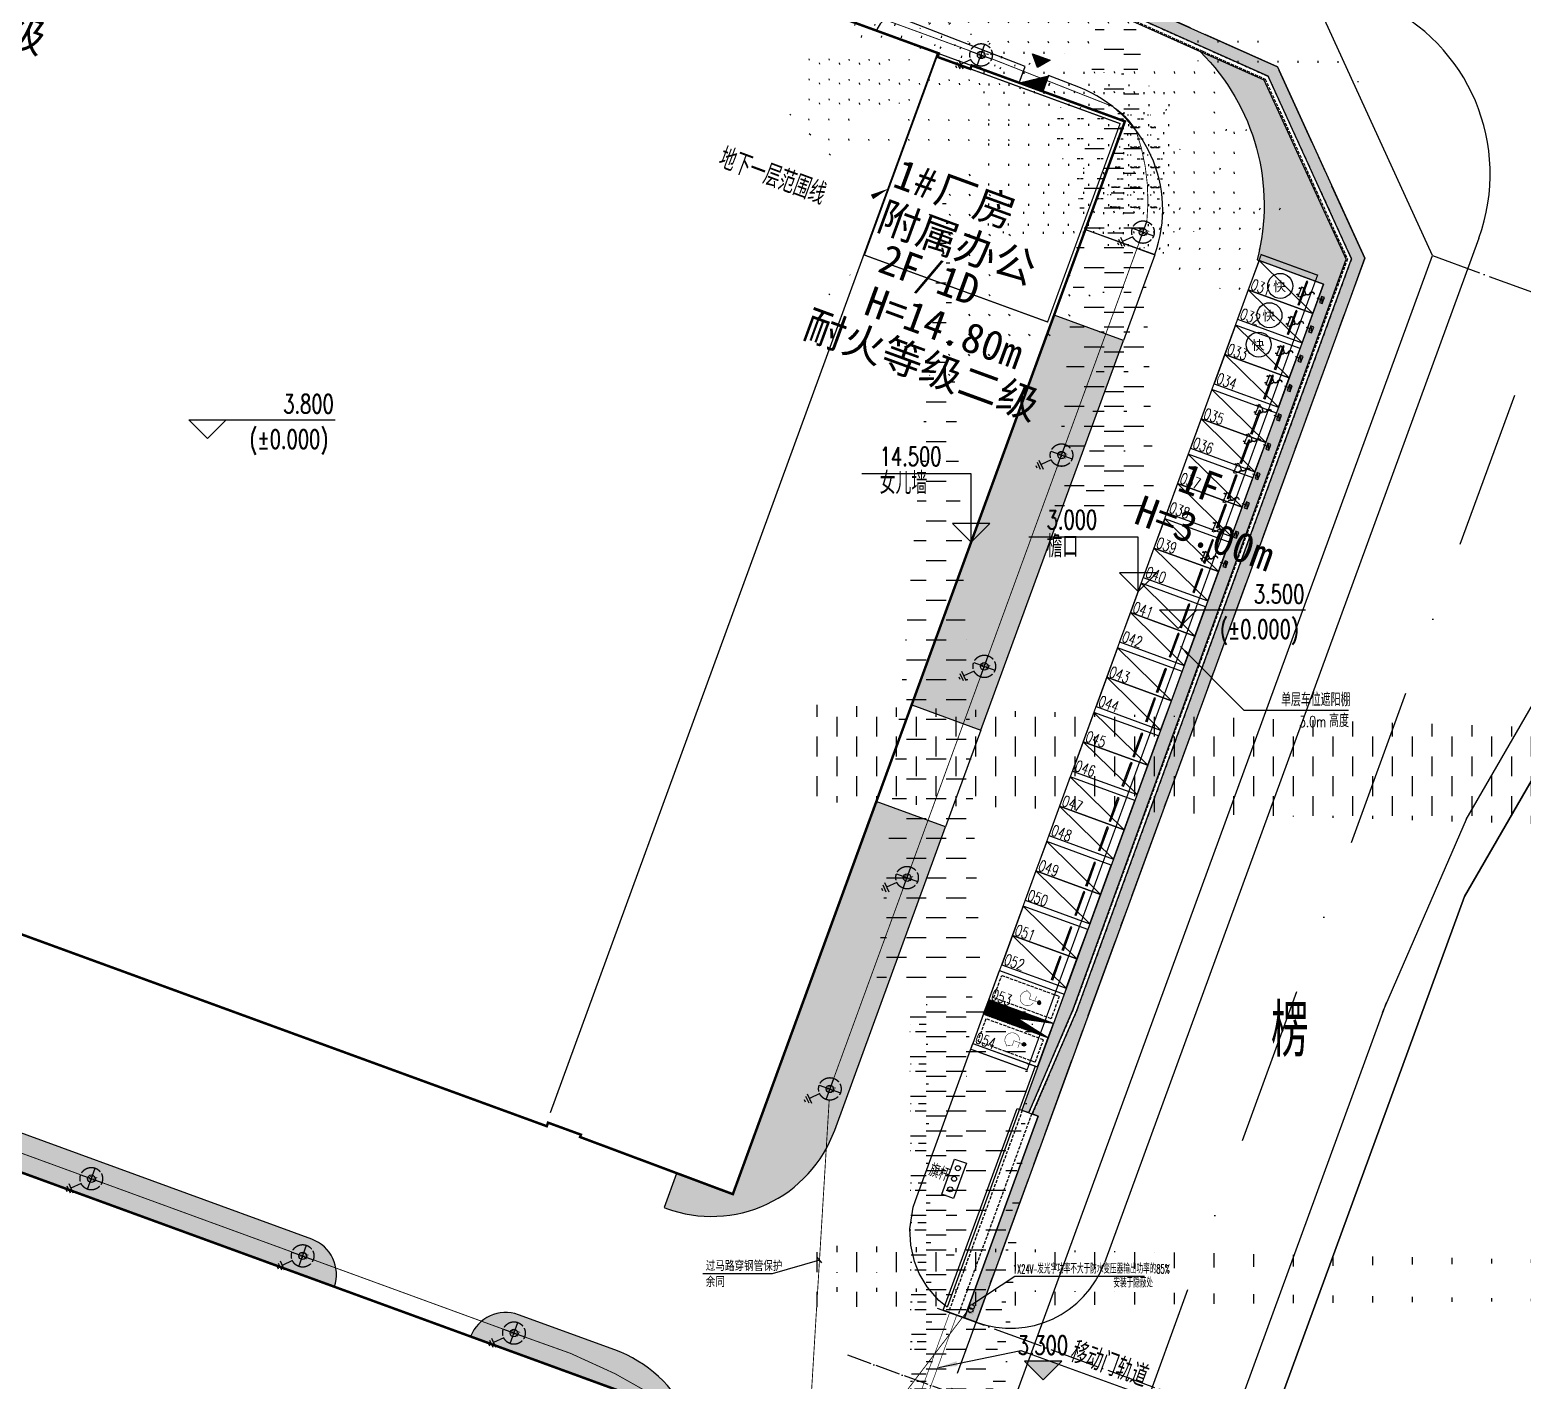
# Model space of a CAD drawing. Extents: x 40587477144 to 40590102100, y 3379967887 to 3381819730.
# Drawn here: x 40588996090 to 40589115558, y 3380304124 to 3380412261 of the extents above; entities that cross this region are included whole.
import ezdxf
from ezdxf.enums import TextEntityAlignment as Align

# ---------------------------------------------------------------- set-up
doc = ezdxf.new("R2010")
doc.units = 0
doc.header["$LTSCALE"] = 1000
doc.header["$MEASUREMENT"] = 0
for name, pattern in [('10平面$0$DOTE', [2.42, 2, -0.2, 0.02, -0.2]), ('CENTER', [50.8, 31.75, -6.35, 6.35, -6.35]), ('DASH', [0.35, 0.25, -0.1]), ('DASHDOT', [25.4, 12.7, -6.35, 0, -6.35]), ('DOTE', [2.42, 2, -0.2, 0.02, -0.2])]:
    doc.linetypes.add(name, pattern=pattern)
doc.layers.get('Defpoints').update_dxf_attribs({"color": 210})
for name, color, linetype in [('0-HX', 1, 'Continuous'), ('10平面$0$A-AXIS-DOTE', 14, '10平面$0$DOTE'), ('A-AXIS-D', 1, 'Continuous'), ('A-AXIS-DOTE', 14, 'DOTE'), ('A-AXIS-DP', 126, 'Continuous'), ('A-Car', 155, 'Continuous'), ('A-CURTAIN', 84, 'Continuous'), ('A-FIRE-TEXT', 61, 'Continuous'), ('A-HATCH-1', 252, 'Continuous'), ('A-LIN-Dot', 163, 'DASH'), ('A-LIN-V', 9, 'Continuous'), ('A-SFCE', 30, 'Continuous'), ('AD-P-慢充', 1, 'Continuous'), ('AS-WALL', 40, 'Continuous'), ('AXIS_TEXT', 7, 'Continuous'), ('Car 无障碍', 1, 'Continuous'), ('DIM-照明', 3, 'Continuous'), ('DIM_LEAD', 3, 'Continuous'), ('EQUIP-动力', 3, 'Continuous'), ('JT-路缘石线', 5, 'Continuous'), ('JT-道路中心线', 1, 'DASHDOT'), ('JT-道路名称', 7, 'Continuous'), ('JT-道路红线', 7, 'Continuous'), ('PUB_TEXT', 7, 'Continuous'), ('TEL_LEAD', 3, 'Continuous'), ('WIRE-照明', 1, 'Continuous'), ('建-引出', 3, 'Continuous'), ('建-文字', 7, 'Continuous'), ('建-标高', 3, 'Continuous'), ('建-箭头', 3, 'Continuous'), ('总-标高', 3, 'Continuous'), ('电气', 7, 'Continuous')]:
    doc.layers.add(name, color=color, linetype=linetype)
doc.styles.add('_TCH_AXIS', font='COMPLEX', dxfattribs={"bigfont": 'GBCBIG'})
doc.styles.add('_TCH_DIM', font='SIMPLEX', dxfattribs={"bigfont": 'GBCBIG'})
doc.styles.add('_TEL_DIM', font='SIMPLEX', dxfattribs={"width": 0.8, "height": 3.5, "bigfont": 'HZTXT'})
doc.styles.add('_TEL_DIM_T3', font='SIMPLEX.shx', dxfattribs={"width": 0.56, "bigfont": 'HZTXT.shx'})
doc.styles.add('A-DIM_T3', font='SIMPLEX', dxfattribs={"width": 0.6, "bigfont": 'GBCBIG'})
doc.styles.add('A-STANDARD', font='SIMPLEX', dxfattribs={"bigfont": 'GBCBIG'})
doc.styles.add('note_txt', font='arial.ttf', dxfattribs={"width": 0.75})
doc.styles.get("Standard").update_dxf_attribs({"font": 'GBENOR', "width": 0.7, "bigfont": 'GBCBIG'})
doc.styles.add('黑体', font='simhei.ttf', dxfattribs={"height": 12})
pattern_1 = [(20, (440.1, 194.2), (956.276, 2050.7404), [240, -48, 64, -48, 240, -960]), (20, (348.5, 212), (956.276, 2050.7404), [160, -120, 240, -120, 160, -800]), (20, (655.9, 1004.9), (956.276, 2050.7404), [200, -80, 200, -1120]), (20, (-205.4, 1032), (956.276, 2050.7404), [80, -160, 80, -1280]), (110, (-55, 1086.7), (-2050.7404, 956.276), [144, -1456]), (110, (724.4, 348.8), (-2050.7404, 956.276), [160, -1440]), (110, (881.4, 1087), (-2050.7404, 956.276), [160, -1440]), (65, (925.3, 404.9), (-547.2322, 1503.5082), [160, -2102.7417]), (155, (534.4, 262.6), (-1503.5082, -547.2322), [160, -2102.7417]), (83.43495, (877.5, 396), (-547.23223, 1503.5082), [160, -3417.7088]), (95.963757, (799.57, 376.15), (-547.23223, 1503.50819), [160, -6436.969]), (95.963757, (956.55, 1114.36), (-547.23223, 1503.50819), [128, -6468.969]), (95.963757, (-24.93, 1097.67), (-547.23223, 1503.50819), [112, -6484.969]), (124.036243, (649.2, 321.43), (-547.23223, 1503.50819), [160, -6436.969]), (124.036243, (806.2, 1059.64), (-547.23223, 1503.50819), [128, -6468.969]), (124.036243, (-85.07, 1075.8), (-547.23223, 1503.50819), [112, -6484.969]), (136.56505, (576.8, 286.55), (-547.23223, 1503.5082), [160, -3417.7069])]

# ---------------------------------------------------------------- blocks, each defined once
blk = doc.blocks.new('GGRrrrr')
at = {"layer": 'A-CURTAIN'}
h = blk.add_hatch(dxfattribs=at)
h.set_pattern_fill('草坪或沼泽', color=0, scale=400, angle=20)
h.set_pattern_definition(pattern_1)
h.paths.add_polyline_path([(1393117, 618301), (1393293, 540880), (1330517, 532867), (1241738, 527103), (1161599, 521246), (1240383, 783372), (1244595, 797110), (1261186, 852563), (1335771, 847453), (1355485, 842595), (1380777, 840862), (1392640, 828900), (1392845, 738250), (1391845, 738248), (1391806, 755448), (1391306, 755447), (1391786, 764448), (1391641, 828487), (1380333, 839890), (1355330, 841603), (1335616, 846462), (1261915, 851511), (1245552, 796820), (1241340, 783081), (1162975, 522349), (1241669, 528100), (1330421, 533862), (1392291, 541761), (1392117, 618299)])
h.paths.add_polyline_path([(1393076, 636451), (1392076, 636448), (1392063, 641998), (1391564, 641997), (1392042, 650998), (1391887, 720048), (1392887, 720051)])
h = blk.add_hatch(dxfattribs=at)
h.set_pattern_fill('草坪或沼泽', color=0, scale=400, angle=20)
h.set_pattern_definition([(20, (440.1, 194.2), (956.276, 2050.7404), [240, -48, 64, -48, 240, -960]), (20, (348.5, 212), (956.276, 2050.7404), [160, -120, 240, -120, 160, -800]), (20, (655.9, 1004.9), (956.276, 2050.7404), [200, -80, 200, -1120]), (20, (-205.4, 1032), (956.276, 2050.7404), [80, -160, 80, -1280]), (110, (-55, 1086.7), (-2050.7404, 956.276), [144, -1456]), (110, (724.4, 348.8), (-2050.7404, 956.276), [160, -1440]), (110, (881.4, 1087), (-2050.7404, 956.276), [160, -1440]), (65, (925.3, 404.9), (-547.2322, 1503.5082), [160, -2102.7417]), (155, (534.4, 262.6), (-1503.5082, -547.2322), [160, -2102.7417]), (83.43495, (877.5, 396), (-547.23223, 1503.5082), [160, -3417.7088]), (95.963757, (799.57, 376.15), (-547.23223, 1503.50819), [160, -6436.969]), (95.963757, (956.55, 1114.36), (-547.23223, 1503.50819), [128, -6468.969]), (95.963757, (-24.93, 1097.67), (-547.23223, 1503.50819), [112, -6484.969]), (124.036243, (649.2, 321.43), (-547.23223, 1503.50819), [160, -6436.969]), (124.036243, (806.2, 1059.64), (-547.23223, 1503.50819), [128, -6468.969]), (124.036243, (-85.07, 1075.8), (-547.23223, 1503.50819), [112, -6484.969]), (136.56505, (576.8, 286.55), (-547.23223, 1503.5082), [160, -3417.7069])])
edge = h.paths.add_edge_path()
edge.add_line((1391003, 755446), (1391034, 755969))
edge.add_line((1391034, 755969), (1391485, 764440))
edge.add_line((1391485, 764440), (1391241, 828322))
edge.add_line((1391241, 828322), (1380155, 839501))
edge.add_line((1380155, 839501), (1355268, 841206))
edge.add_line((1355268, 841206), (1335554, 846065))
edge.add_line((1335554, 846065), (1262206, 851090))
edge.add_line((1262206, 851090), (1173161, 554852))
edge.add_line((1173161, 554852), (1173522, 554880))
edge.add_line((1173522, 554880), (1259299, 840247))
edge.add_line((1259299, 840247), (1260664, 840250))
edge.add_line((1260664, 840250), (1260651, 845748))
edge.add_line((1260651, 845748), (1335651, 845918))
edge.add_line((1335651, 845918), (1335664, 840421))
edge.add_line((1335664, 840421), (1342663, 840437))
edge.add_line((1342663, 840437), (1342657, 843434))
edge.add_line((1342657, 843434), (1345657, 843441))
edge.add_line((1345657, 843441), (1345664, 840444))
edge.add_line((1345664, 840444), (1365660, 840489))
edge.add_line((1365660, 840489), (1374552, 839873))
edge.add_arc((1367358, 824128), 17311, 5.58026, 65.44235, ccw=False)
edge.add_line((1384586, 825812), (1385553, 825812))
edge.add_line((1385553, 825812), (1390247, 825823))
edge.add_line((1390247, 825823), (1390405, 755445))
edge.add_line((1390405, 755445), (1391003, 755446))
h = blk.add_hatch(dxfattribs=at)
h.set_pattern_fill('草坪或沼泽', color=0, scale=400, angle=20)
h.set_pattern_definition(pattern_1)
edge = h.paths.add_edge_path()
edge.add_line((1361832, 832530), (1361829, 833919))
edge.add_line((1361829, 833919), (1351208, 834106))
edge.add_arc((1351182, 832607), 1500, 88.99068, 183.97166)
edge.add_line((1349685, 832503), (1361832, 832530))
h = blk.add_hatch(dxfattribs=at)
h.set_pattern_fill('草坪或沼泽', color=0, scale=400, angle=20)
h.set_pattern_definition(pattern_1)
edge = h.paths.add_edge_path()
edge.add_line((1370853, 823351), (1376752, 823364))
edge.add_arc((1366252, 823340), 10500, 0.13307, 88.99068)
edge.add_line((1366437, 833838), (1363829, 833884))
edge.add_line((1363829, 833884), (1363832, 832535))
edge.add_line((1363832, 832535), (1370832, 832551))
edge.add_line((1370832, 832551), (1370853, 823351))
h = blk.add_hatch(dxfattribs=at)
h.set_pattern_fill('草坪或沼泽', color=0, scale=400, angle=20)
h.set_pattern_definition(pattern_1)
h.paths.add_polyline_path([(1370944, 782851), (1376844, 782864), (1376769, 816064), (1370869, 816051)])
h = blk.add_hatch(dxfattribs=at)
h.set_pattern_fill('草坪或沼泽', color=0, scale=400, angle=20)
h.set_pattern_definition(pattern_1)
edge = h.paths.add_edge_path()
edge.add_line((1376863, 774614), (1370963, 774601))
edge.add_line((1370963, 774601), (1371039, 741151))
edge.add_line((1371039, 741151), (1366239, 741140))
edge.add_line((1366239, 741140), (1366246, 738240))
edge.add_line((1366246, 738240), (1366445, 738240))
edge.add_arc((1366421, 748740), 10500, 270.12997, 360.12997)
edge.add_line((1376921, 748764), (1376863, 774614))
h = blk.add_hatch(dxfattribs=at)
h.set_pattern_fill('草坪或沼泽', color=0, scale=400, angle=20)
h.set_pattern_definition(pattern_1)
edge = h.paths.add_edge_path()
edge.add_line((1340673, 726132), (1304273, 726049))
edge.add_arc((1304280, 723049), 3001, 90.13576, 179.16084)
edge.add_line((1301280, 723093), (1343680, 723189))
edge.add_arc((1340680, 723131), 3001, 1.09909, 90.12417)
h = blk.add_hatch(dxfattribs=at)
h.set_pattern_fill('草坪或沼泽', color=0, scale=400, angle=20)
h.set_pattern_definition(pattern_1)
edge = h.paths.add_edge_path()
edge.add_arc((1358470, 639473), 3001, 181.0991, 270.12457)
edge.add_line((1358477, 636472), (1366676, 636491))
edge.add_arc((1366652, 646991), 10500, 270.12997, 360.12997)
edge.add_line((1377152, 647014), (1376996, 715714))
edge.add_arc((1366496, 715690), 10500, 0.12997, 90.12997)
edge.add_line((1366473, 726190), (1358273, 726172))
edge.add_arc((1358280, 723171), 3001, 90.13576, 179.16125)
edge.add_line((1355280, 723215), (1371080, 723251))
edge.add_line((1371080, 723251), (1371270, 639451))
edge.add_line((1371270, 639451), (1355470, 639415))
at = {"layer": 'A-HATCH-1'}
h = blk.add_hatch(dxfattribs=at)
h.set_pattern_fill('EARTH', color=0, scale=500, angle=20.20026)
h.set_pattern_definition([(20.200256636, (-36923192569.8, -17186863777.3), (941.687654134, 2038.022782515), [1587.5, -1587.5]), (20.200256636, (-36923192775.4, -17186863218.6), (941.687654134, 2038.022782515), [1587.5, -1587.5]), (20.200256636, (-36923192981, -17186862659.9), (941.687654134, 2038.022782515), [1587.5, -1587.5]), (110.200256636, (-36923192863.2, -17186862405.1), (-2038.022782515, 941.687654134), [1587.5, -1587.5]), (110.200256636, (-36923192304.5, -17186862199.6), (-2038.022782515, 941.687654134), [1587.5, -1587.5]), (110.200256636, (-36923191745.8, -17186861994), (-2038.022782515, 941.687654134), [1587.5, -1587.5])])
h.paths.add_polyline_path([(1370869, 816051), (1370853, 823351), (1376752, 823363), (1376769, 816064)])
h = blk.add_hatch(dxfattribs=at)
h.set_pattern_fill('EARTH', color=0, scale=500, angle=20.20026)
h.set_pattern_definition([(20.200256636, (-36923192475.8, -17186905227.2), (941.687654134, 2038.022782515), [1587.5, -1587.5]), (20.200256636, (-36923192681.4, -17186904668.5), (941.687654134, 2038.022782515), [1587.5, -1587.5]), (20.200256636, (-36923192887, -17186904109.8), (941.687654134, 2038.022782515), [1587.5, -1587.5]), (110.200256636, (-36923192769.2, -17186903855), (-2038.022782515, 941.687654134), [1587.5, -1587.5]), (110.200256636, (-36923192210.5, -17186903649.5), (-2038.022782515, 941.687654134), [1587.5, -1587.5]), (110.200256636, (-36923191651.8, -17186903443.9), (-2038.022782515, 941.687654134), [1587.5, -1587.5])])
h.paths.add_polyline_path([(1370963, 774601), (1370944, 782851), (1376844, 782864), (1376863, 774614)])
h = blk.add_hatch(dxfattribs=at)
h.set_pattern_fill('EARTH', color=0, scale=500, angle=20.20026)
h.set_pattern_definition([(20.200256636, (-36923192475.8, -17186905227.2), (941.687654134, 2038.022782515), [1587.5, -1587.5]), (20.200256636, (-36923192681.4, -17186904668.5), (941.687654134, 2038.022782515), [1587.5, -1587.5]), (20.200256636, (-36923192887, -17186904109.8), (941.687654134, 2038.022782515), [1587.5, -1587.5]), (110.200256636, (-36923192769.2, -17186903855), (-2038.022782515, 941.687654134), [1587.5, -1587.5]), (110.200256636, (-36923192210.5, -17186903649.5), (-2038.022782515, 941.687654134), [1587.5, -1587.5]), (110.200256636, (-36923191651.8, -17186903443.9), (-2038.022782515, 941.687654134), [1587.5, -1587.5])])
h.paths.add_polyline_path([(1384898, 759111), (1390198, 759124), (1390244, 738574), (1390244, 738574), (1389445, 738868), (1388182, 739567), (1387224, 740349), (1386536, 741110), (1385802, 742236), (1385291, 743444), (1384952, 745151), (1384928, 745732)])
at = {"layer": 'A-CURTAIN', "color": 0}
blk.add_lwpolyline([(1355485, 842595), (1380777, 840862), (1392640, 828900), (1392845, 738250), (1391845, 738248), (1391806, 755448), (1391306, 755447), (1391786, 764448), (1391641, 828487), (1380333, 839890), (1355330, 841603)], dxfattribs=at)
blk.add_lwpolyline([(1365660, 840489), (1374552, 839873, -0.2673043), (1384586, 825812), (1385553, 825812), (1390247, 825823), (1390405, 755445), (1391003, 755446), (1391034, 755969), (1391485, 764440), (1391241, 828322), (1380155, 839501), (1355268, 841206)], format="xyb", dxfattribs=at)
for points in [[(1361832, 832530), (1361829, 833919), (1351208, 834106, 0.4399114), (1349685, 832503)], [(1370853, 823351), (1376752, 823364, 0.4083857), (1366437, 833838), (1363829, 833884), (1363832, 832535), (1370832, 832551)], [(1376863, 774614), (1370963, 774601), (1371039, 741151), (1366239, 741140), (1366246, 738240), (1366445, 738240, 0.4142136), (1376921, 748764)], [(1340673, 726132), (1304273, 726049, 0.4092385), (1301280, 723093), (1343680, 723189, 0.4092385)], [(1355470, 639415, 0.4092405), (1358477, 636472), (1366676, 636491, 0.4142136), (1377152, 647014), (1376996, 715714, 0.4142136), (1366473, 726190), (1358273, 726172, 0.4092406), (1355280, 723215), (1371080, 723251), (1371270, 639451)]]:
    blk.add_lwpolyline(points, format="xyb", close=True, dxfattribs=at)
blk.add_lwpolyline([(1370944, 782851), (1376844, 782864), (1376769, 816064), (1370869, 816051)], close=True, dxfattribs=at)
at = {"layer": 'A-HATCH-1', "color": 0}
for points in [[(1370869, 816051), (1370853, 823351), (1376752, 823363), (1376769, 816064)], [(1370963, 774601), (1370944, 782851), (1376844, 782864), (1376863, 774614)], [(1384898, 759111), (1390198, 759124), (1390244, 738574), (1390244, 738574), (1389445, 738868), (1388182, 739567), (1387224, 740349), (1386536, 741110), (1385802, 742236), (1385291, 743444), (1384952, 745151), (1384928, 745732)]]:
    blk.add_lwpolyline(points, close=True, dxfattribs=at)
blk = doc.blocks.new('建筑-停车位-2400x5300')
at = {"color": 0}
blk.add_lwpolyline([(-50, 200), (-50, -5300), (2450, -5300), (2450, 200)], close=True, dxfattribs=at)
for points in [[(2450, 200), (-50, -5300)], [(200, -3954), (2200, -3954)], [(200, -4054), (200, -3954)], [(200, -4054), (2200, -4054)], [(2200, -4054), (2200, -3954)]]:
    blk.add_lwpolyline(points, dxfattribs=at)
blk = doc.blocks.new('A$C10711624')
at = {"extrusion": (3.13402e-20, -1.66466e-06, 1)}
h = blk.add_hatch(dxfattribs=at)
h.set_pattern_fill('ANSI31', color=0, scale=100, angle=-180)
h.set_pattern_definition([(225, (3800, 5500), (112.2532, -112.2532), [])])
h.paths.add_polyline_path([(1200, 500), (1200, 6000), (0, 6000), (0, 500)])
h = blk.add_hatch(color=0, dxfattribs=at)
edge = h.paths.add_edge_path()
edge.add_arc((2375, 4362), 143, 270, 630)
at = {"color": 0, "extrusion": (3.10226e-20, -1.66466e-06, 1)}
for points in [[(1200, 500), (1200, 6000), (0, 6000), (0, 500)], [(3700, 500), (3700, 6000), (1200, 6000), (1200, 500)]]:
    blk.add_lwpolyline(points, close=True, dxfattribs=at)
at = {"color": 0, "extrusion": (3.10226e-20, -1.66466e-06, 1), "const_width": 37.5}
blk.add_lwpolyline([(2203, 3931, 1.5471997), (2924, 3130)], format="xyb", dxfattribs=at)
for points in [[(2375, 4267), (2375, 3513), (2778, 3513), (2969, 3085), (3006, 3085)], [(2375, 3992), (2791, 3992)]]:
    blk.add_lwpolyline(points, dxfattribs=at)
at = {"color": 0}
blk.add_circle((2375, 4362), 143, dxfattribs=at)
at = {"layer": 'Defpoints', "color": 0, "linetype": 'DASH', "extrusion": (3.10226e-20, -1.66466e-06, 1)}
blk.add_lwpolyline([(3400, 800), (3400, 5700), (1500, 5700), (1500, 800)], close=True, dxfattribs=at)
blk = doc.blocks.new('G$C29A62568')
at = {"layer": 'A-Car', "color": 8, "rotation": 69.79974337414957}
for p in [(40588364888.086281, 3380391400.523922, -3538.320014), (40588364024.830231, 3380389054.295223, -3538.320014), (40588362988.915787, 3380386238.823462, -3538.319911), (40588362125.675087, 3380383892.608548, -3538.319911), (40588361089.769722, 3380381077.133458, -3538.319808), (40588360226.513771, 3380378730.904765, -3538.319808), (40588359190.608383, 3380375915.429668, -3538.319705), (40588358327.352287, 3380373569.200977, -3538.319705), (40588357291.446991, 3380370753.725884, -3538.319601), (40588356428.190933, 3380368407.497196, -3538.319601), (40588355392.285561, 3380365592.022102, -3538.319498), (40588354529.029533, 3380363245.793411, -3538.319498), (40588353493.124138, 3380360430.318315, -3538.319395), (40588352629.868156, 3380358084.089624, -3538.319395), (40588351593.962769, 3380355268.614532, -3538.319292), (40588350730.706703, 3380352922.385838, -3538.319292), (40588349694.801331, 3380350106.910747, -3538.319189), (40588348831.545288, 3380347760.682054, -3538.319189), (40588347795.639923, 3380344945.20696, -3538.319086), (40588346932.383942, 3380342598.97827, -3538.319086), (40588345896.478569, 3380339783.503177, -3538.318982), (40588345033.222504, 3380337437.274486, -3538.318982)]:
    blk.add_blockref('建筑-停车位-2400x5300', p, dxfattribs=at)
at = {"layer": 'Car 无障碍', "color": 8, "extrusion": (1.85306e-06, 2.15519e-07, 1), "xscale": -1, "rotation": 249.7997433646088}
blk.add_blockref('A$C10711624', (40588342908.61985, 3380333690.396473, 72402.69138), dxfattribs=at)
at = {"layer": 'Car 无障碍', "color": 8, "extrusion": (1.85312e-06, 2.15686e-07, 1), "rotation": 249.8049597788136}
blk.add_blockref('A$C10711624', (40588343322.920418, 3380334816.575572, 72405.739315), dxfattribs=at)
blk = doc.blocks.new('G$C475ACE7D')
h = blk.add_hatch(color=0)
h.dxf.hatch_style = 1
h.paths.add_polyline_path([(0, -750), (-878, 0), (0, 750)])
at = {"color": 0}
blk.add_lwpolyline([(0, -750), (-878, 0), (0, 750), (0, -750)], close=True, dxfattribs=at)
blk = doc.blocks.new('gfctuc')
blk.add_lwpolyline([(2035210, 4060000), (2035210, 4059500), (2035460, 4059500), (2035460, 4060000)], close=True)
blk.add_lwpolyline([(2035210, 4060000), (2035460, 4059500)])
at = {"layer": 'A-FIRE-TEXT', "style": 'note_txt', "width": 0.75}
blk.add_text('充电桩', height=139.2, rotation=270, dxfattribs=at).set_placement((2035260, 4059973))
blk = doc.blocks.new('AD-P-B01-B04$0$AD-PMDT-B1F$0$sdftr')
at = {"color": 0}
for p, q in [((-63180, -35534), (-63180, -35514)), ((-63030, -35499), (-63165, -35499)), ((-63030, -35549), (-63165, -35549)), ((-62880, -35399), (-63030, -35399)), ((-63030, -35399), (-63030, -35799)), ((-63030, -36199), (-63030, -35799)), ((-62880, -35450), (-62880, -35399)), ((-62631, -35699), (-62555, -35699)), ((-62555, -35699), (-62555, -35899)), ((-61280, -35799), (-61568, -35799)), ((-63180, -36064), (-63180, -36084)), ((-63030, -36049), (-63165, -36049)), ((-63030, -36099), (-63165, -36099)), ((-62880, -36199), (-63030, -36199)), ((-62880, -36147), (-62880, -36199)), ((-62555, -35899), (-62631, -35899)), ((-61903, -36026), (-61922, -36020))]:
    blk.add_line(p, q, dxfattribs=at)
for centre, radius, start, end in [((-63165, -35514), 15, 89.99945, 179.99945), ((-63165, -35534), 15, 179.99945, 270.00055), ((-62980, -35799), 362, 16.02199, 73.97801), ((-62447, -35969), 212, 4.0504, 120.70031), ((-62447, -35969), 192, 4.61547, 124.31856), ((-63165, -36064), 15, 89.99945, 179.99945), ((-63165, -36084), 15, 179.99945, 270.00055), ((-62980, -35799), 362, 286.02199, 343.97801), ((-62076, -35975), 180, 173.30088, 343.49758), ((-62076, -35975), 160, 172.63141, 343.49759)]:
    blk.add_arc(centre, radius, start, end, dxfattribs=at)
at = {"xscale": -1, "rotation": 179.884104689103}
blk.add_blockref('gfctuc', (-2088274, 4028060), dxfattribs=at)
blk = doc.blocks.new('G$CBCF8E9EB')
blk.add_circle((0, 0), 1)
at = {"layer": 'PUB_TEXT', "style": '黑体'}
blk.add_text('快', height=0.75, rotation=91.1337, dxfattribs=at).set_placement((0.03, -0.05), align=Align.MIDDLE)
blk = doc.blocks.new('G$CA8ABDEB5')
at = {"layer": 'A-LIN-V'}
blk.add_lwpolyline([(-1000, 0), (0, 0), (0, -3000), (-1000, -3000)], close=True, dxfattribs=at)
for centre in [(-500, -600), (-500, -1500), (-500, -2400)]:
    blk.add_circle(centre, 200, dxfattribs=at)
at = {"layer": '建-文字', "style": 'A-STANDARD'}
blk.add_text('旗杆', height=1057.8, dxfattribs=at).set_placement((-2573, -1949))
blk = doc.blocks.new('entry01')
at = {"layer": 'A-AXIS-D'}
for points in [[(-0.7, -1.25), (-0.3, -1.25), (-0.3, 1.25), (-0.7, 1.25)], [(0, 2.12), (2.12, 0), (0, -2.12)]]:
    blk.add_hatch(color=0, dxfattribs=at).paths.add_polyline_path(points)
at = {"layer": 'A-AXIS-D', "color": 0}
blk.add_lwpolyline([(-0.7, -1.25), (-0.3, -1.25), (-0.3, 1.25), (-0.7, 1.25)], close=True, dxfattribs=at)
blk.add_lwpolyline([(0, 2.12), (2.12, 0), (0, -2.12), (0, 2.12)], dxfattribs=at)
blk = doc.blocks.new('DOOR2DLIB$SYSLIB$00000111')
at = {"color": 0}
for p, q in [((-0.5, 0), (-0.5, 0.08)), ((-0.5, 0.08), (-0.46, 0.08)), ((-0.46, 0.08), (-0.46, 0.04)), ((-0.46, 0.04), (-0.42, 0.04)), ((-0.42, 0.04), (-0.42, 0)), ((0.42, 0.78), (0.38, 0.78)), ((0.38, 0.78), (0.38, 0.62)), ((0.42, 0.62), (0.38, 0.62)), ((0.46, 0.92), (0.42, 0.92)), ((0.42, 0.92), (0.42, 0.08)), ((0.42, 0.08), (0.46, 0.08)), ((0.42, 0.04), (0.42, 0)), ((0.46, 0.04), (0.42, 0.04)), ((0.46, 0.08), (0.46, 0.92)), ((0.49, 0.78), (0.46, 0.78)), ((0.49, 0.62), (0.46, 0.62)), ((0.46, 0.08), (0.46, 0.04)), ((0.5, 0.08), (0.46, 0.08)), ((0.49, 0.78), (0.49, 0.62)), ((0.5, 0), (0.5, 0.08)), ((-0.42, 0), (-0.5, 0)), ((-0.5, 0), (-0.5, 0)), ((0.42, 0), (0.5, 0)), ((0.5, 0), (0.5, 0))]:
    blk.add_line(p, q, dxfattribs=at)
blk.add_arc((0.42, 0.08), 0.836, 90, 182.8264, dxfattribs=at)
blk = doc.blocks.new('66666666666666666666')
at = {"layer": 'DIM_LEAD'}
blk.add_hatch(color=256, dxfattribs=at).paths.add_polyline_path([(105617, -694657), (106997, -694038), (106787, -693698)], flags=17)
at = {"layer": 'A-AXIS-D'}
for centre in [(100997, -701735), (105797, -701735), (111382, -708712), (111332, -718057)]:
    blk.add_circle(centre, 800, dxfattribs=at)
at = {"layer": 'A-AXIS-DOTE', "color": 8}
blk.add_line((117391, -696232), (98333, -696232), dxfattribs=at)
at = {"layer": 'A-AXIS-DOTE'}
for p, q in [((100997, -719490), (100997, -702480)), ((105797, -719490), (105797, -702480)), ((99964, -708682), (110582, -708682)), ((99964, -718132), (110535, -718132))]:
    blk.add_line(p, q, dxfattribs=at)
at = {"layer": 'A-LIN-Dot'}
blk.add_lwpolyline([(100597, -719332), (100597, -705082), (106197, -705082), (106197, -719332)], close=True, dxfattribs=at)
at = {"layer": 'A-LIN-V'}
blk.add_lwpolyline([(105697, -690232), (104797, -690232)], dxfattribs=at)
at = {"layer": 'A-LIN-V', "linetype": 'DASH', "ltscale": 2, "const_width": 50}
for points in [[(104947, -690232), (104947, -702232)], [(105547, -690232), (105547, -702232)]]:
    blk.add_lwpolyline(points, dxfattribs=at)
at = {"layer": 'A-LIN-V'}
for points in [[(104797, -702432), (104797, -702232), (105697, -702232), (105697, -702432)], [(105097, -702682), (105097, -702482), (105397, -702482), (105397, -702682)], [(105097, -703882), (105097, -703682), (105397, -703682), (105397, -703882)], [(105097, -705082), (105097, -704882), (105397, -704882), (105397, -705082)], [(105097, -706282), (105097, -706082), (105397, -706082), (105397, -706282)], [(105097, -708282), (105097, -708082), (105397, -708082), (105397, -708282)]]:
    blk.add_lwpolyline(points, close=True, dxfattribs=at)
at = {"layer": 'AS-WALL', "color": 20, "true_color": 0xf72408, "const_width": 100}
blk.add_lwpolyline([(100897, -708432), (105897, -708432), (105897, -718232), (100897, -718232)], close=True, dxfattribs=at)
at = {"layer": 'DIM_LEAD'}
for p, q in [((105617, -694657), (111334, -691117)), ((111334, -691117), (121626, -691117))]:
    blk.add_line(p, q, dxfattribs=at)
at = {"layer": 'A-AXIS-D', "color": 8, "xscale": -999.9999999999998, "yscale": 1000, "zscale": 1000, "rotation": 0.1495342307373651}
blk.add_blockref('entry01', (114031, -696232), dxfattribs=at)
at = {"layer": 'A-LIN-V', "zscale": 100}
for p, xscale, yscale, rotation in [((105310, -703182), 1000.000008912118, -1000.000008912118, 270.0000007138132), ((105310, -704381), 1001.098882521298, -1001.098882521298, 270.0000005714799), ((105310, -705582), 999.664715706611, -999.664715706611, 270.0000004354633), ((105310, -706732), 899.999995989863, 899.999995989863, 89.9999995548852), ((105310, -707632), 900.0000175571807, -900.0000175571807, 270.0000005736524)]:
    blk.add_blockref('DOOR2DLIB$SYSLIB$00000111', p, dxfattribs=dict(at, xscale=xscale, yscale=yscale, rotation=rotation))
at = {"layer": 'A-AXIS-DP', "color": 7, "style": 'A-DIM_T3', "width": 0.6}
blk.add_text('1', height=1120, rotation=270, dxfattribs=at).set_placement((110792, -717877))
at = {"layer": 'AXIS_TEXT', "style": '_TCH_AXIS'}
for s, width, p, p2 in [('A', 0.944444, (100562, -701383), (100562, -702087)), ('B', 1, (105362, -701383), (105362, -702087)), ('3', 1.214286, (110934, -708359), (110934, -709064))]:
    blk.add_text(s, height=871, rotation=270, dxfattribs=dict(at, width=width)).set_placement(p, p2, align=Align.FIT)
at = {"layer": 'DIM_LEAD', "color": 7, "style": '_TCH_DIM'}
blk.add_text('移动门轨道', height=1763, dxfattribs=at).set_placement((115210, -690592))
at = {"layer": '建-文字', "color": 8, "style": '黑体'}
for s, height, p in [('#', 1143, (101776, -709765)), ('门卫', 1143.1, (102598, -709765)), ('消控室', 1143.1, (100978, -711362)), ('1F', 1143.1, (102668, -712786)), ('H=4.35m', 857.3, (101248, -713692)), ('耐火等级二级', 571.5, (100938, -714473))]:
    blk.add_text(s, height=height, dxfattribs=at).set_placement(p)
blk = doc.blocks.new('55555555555555555555555555555')
at = {"layer": '建-文字', "color": 0, "style": 'A-STANDARD', "width": 0.705882}
for s, p in [('031', (40588365148, 3380391515)), ('032', (40588364290, 3380389166)), ('033', (40588363261, 3380386349)), ('034', (40588362403, 3380384000)), ('035', (40588361373, 3380381183)), ('036', (40588360515, 3380378834)), ('037', (40588359486, 3380376017)), ('038', (40588358628, 3380373668)), ('039', (40588357598, 3380370851)), ('040', (40588356740, 3380368502)), ('041', (40588355711, 3380365685)), ('042', (40588354853, 3380363336)), ('043', (40588353823, 3380360519)), ('044', (40588352966, 3380358170)), ('045', (40588351936, 3380355353)), ('046', (40588351078, 3380353004)), ('047', (40588350049, 3380350187)), ('048', (40588349191, 3380347838)), ('049', (40588348161, 3380345021)), ('050', (40588347290, 3380342635)), ('051', (40588346274, 3380339855)), ('052', (40588345416, 3380337507)), ('053', (40588344386, 3380334689)), ('054', (40588343117, 3380331216))]:
    blk.add_text(s, height=892.5, rotation=339.92971, dxfattribs=at).set_placement(p)
blk = doc.blocks.new('G$C8544DC05')
at = {"layer": 'A-AXIS-DOTE'}
for points in [[(0, -1.95), (0, -1.05)], [(-0.45, -1.5), (0.45, -1.5)]]:
    blk.add_lwpolyline(points, dxfattribs=at)
at = {"layer": 'A-LIN-V', "linetype": 'DASH', "ltscale": 0.001}
blk.add_circle((0, -1.5), 0.45, dxfattribs=at)
at = {"layer": 'A-LIN-V'}
blk.add_circle((0, -1.5), 0.15, dxfattribs=at)
at = {"layer": '建-文字', "style": 'A-STANDARD'}
blk.add_text('路灯', height=0.1763, dxfattribs=at).set_placement((-0.121, -1.58))
blk = doc.blocks.new('dq 路灯接地极')
at = {"color": 220}
for p, q in [((-268, 268), (0, 0)), ((-119, -119), (119, 119)), ((-30, -149), (149, 30)), ((89, -149), (149, -89))]:
    blk.add_line(p, q, dxfattribs=at)
blk = doc.blocks.new('$equip$00002902')
at = {"const_width": 0.0571}
for points in [[(0, 0, -1), (0, -1, -1), (0, 0, 0.021884)], [(0, -0.75, -1), (0, -1.75, -1), (0, -0.75, 0.021884)]]:
    blk.add_lwpolyline(points, format="xyb", dxfattribs=at)
for centre in [(0, -0.5), (0, -1.25)]:
    blk.add_circle(centre, 0.5)
for p in [(0, 0), (-0.33, -0.88), (0, -1.75), (0.33, -0.88)]:
    blk.add_point(p)
at = {"color": 7, "style": '_TEL_DIM', "flags": 1}
for tag in ['A', 'REMARK']:
    blk.add_attdef(tag, text='', height=0.00002, dxfattribs=at).set_placement((0, 0), align=Align.MIDDLE_CENTER)

msp = doc.modelspace()

# ---------------------------------------------------------------- hatches: boundary and pattern name
at = {"layer": 'A-LIN-V'}
h = msp.add_hatch(dxfattribs=at)
h.set_pattern_fill('ANSI31', color=256, scale=300)
h.set_pattern_definition([(45, (728529.7, 0), (-336.75960454, 336.75960454), [])])
h.paths.add_polyline_path([(40589075720.648148, 3380409330.416287), (40589075243.981033, 3380408025.766325), (40589077122.525726, 3380407339.420976), (40589077585.543503, 3380408606.712503)])
at = {"layer": '建-引出'}
msp.add_hatch(color=8, dxfattribs=at).paths.add_polyline_path([(40589088144.904762, 3380362911.147307), (40589088694.671677, 3380362188.543401), (40589088864.79438, 3380362357.830932)], flags=17)
at = {"layer": '建-标高'}
msp.add_hatch(color=8, dxfattribs=at).paths.add_polyline_path([(40589077155.344147, 3380304233.325136), (40589078655.344147, 3380305733.325136), (40589075655.344147, 3380305733.325136)], flags=17)

# ---------------------------------------------------------------- linework, layer by layer
at = {"layer": '0-HX', "linetype": 'CENTER', "ltscale": 0.2}
for p, q in [((40589102903.398392, 3380393980.898199), (40589095901.25174, 3380409302.927603)), ((40589004062.69281, 3380123451.4), (40589102903.398392, 3380393980.898193))]:
    msp.add_line(p, q, dxfattribs=at)
msp.add_lwpolyline([(40589102903.39727, 3380393980.898591), (40589095901.250618, 3380409302.927993), (40589072763.199203, 3380419662.492842), (40589055939.52459, 3380431029.725266), (40588987705.920242, 3380461579.853973), (40588952987.591713, 3380415266.100388), (40588944290.631477, 3380403827.430825), (40588779839.890579, 3380185028.900704), (40588857072.091713, 3380162853.200386), (40588942380.791702, 3380137607.100389), (40589004062.691704, 3380123451.400389)], close=True, dxfattribs=at)
at = {"layer": '10平面$0$A-AXIS-DOTE', "color": 8, "ltscale": 2}
msp.add_line((40589108304.294617, 3380394192.024467), (40589157592.610359, 3380376184.038638), dxfattribs=at)
msp.add_lwpolyline([(40589068682.368919, 3380309973.01777), (40589108262.476013, 3380295512.024398)], dxfattribs=at)
at = {"layer": 'A-LIN-V'}
msp.add_lwpolyline([(40589076758.089302, 3380325334.519373), (40589070855.519386, 3380309179.03521), (40589069164.829193, 3380309796.746013), (40589075067.399048, 3380325952.230193)], close=True, dxfattribs=at)
at = {"layer": 'A-LIN-V', "linetype": 'DASH'}
for points in [[(40589075490.071716, 3380325797.802452), (40589069587.501938, 3380309642.318242)], [(40589076241.489578, 3380325523.264318), (40589070338.91983, 3380309367.780099)]]:
    msp.add_lwpolyline(points, dxfattribs=at)
at = {"layer": 'A-SFCE', "linetype": 'DASH'}
for points in [[(40589025951.371262, 3380186275.2518), (40589003426.259666, 3380124623.454611), (40588942634.763329, 3380138574.811246), (40588857351.972229, 3380163813.243817), (40588781511.980598, 3380185589.19868), (40588945088.353409, 3380403224.398946), (40588953785.692322, 3380414663.566556), (40588988026.697403, 3380460340.577489), (40589055451.626022, 3380430152.515933), (40589072275.300728, 3380418785.283481), (40589090064.510162, 3380410820.547568), (40589095148.45755, 3380408544.319479), (40589101823.272423, 3380393938.554342), (40589079845.215584, 3380333784.059697), (40589076285.380783, 3380325498.369755)], [(40589025669.589561, 3380186378.203611), (40589003235.330063, 3380124975.070877), (40588942710.954803, 3380138865.124507), (40588857435.936371, 3380164101.256846), (40588782013.607597, 3380185757.288075), (40588945327.668999, 3380403043.488082), (40588954025.122581, 3380414482.806521), (40588988122.930527, 3380459968.794543), (40589055305.256477, 3380429889.353124), (40589072128.931183, 3380418522.120672), (40589089941.918198, 3380410546.738856), (40589094922.619637, 3380408316.736924), (40589101499.234947, 3380393925.851067), (40589079566.291458, 3380333894.832758), (40589076009.743668, 3380325616.793515)]]:
    msp.add_lwpolyline(points, dxfattribs=at)
at = {"layer": 'AS-WALL', "color": 20, "true_color": 0xf72408}
for points, const_width in [([(40589037546.935318, 3380324808.789411), (40589037443.983521, 3380324527.007708), (40588933513.499634, 3380362499.063575), (40588940089.809807, 3380380498.591922), (40588986894.229027, 3380440305.243856), (40589068809.965477, 3380410376.499106), (40589068707.013733, 3380410094.717414), (40589071336.976334, 3380409133.833927), (40589071439.928146, 3380409415.615627), (40589083697.431953, 3380404937.212323), (40589052331.450081, 3380319087.720896), (40589040108.263428, 3380323660.051459), (40589040176.897911, 3380323847.90593)], 200), ([(40589071367.52124, 3380330687.631072), (40589075875.979881, 3380329040.930484), (40589099109.740791, 3380392630.769003), (40589094601.231369, 3380394277.998633)], 100), ([(40588869025.760857, 3380277785.006165), (40588875070.153259, 3380294328.662395), (40588917954.589607, 3380349126.363404), (40589046188.659286, 3380302274.746078), (40589017430.789589, 3380223563.724436)], 200)]:
    msp.add_lwpolyline(points, close=True, dxfattribs=dict(at, const_width=const_width))
at = {"layer": 'AS-WALL'}
msp.add_lwpolyline([(40589068716.038277, 3380410410.816366), (40589037724.114517, 3380325585.131804)], dxfattribs=at)
at = {"layer": 'AS-WALL', "color": 20, "linetype": 'DASH', "ltscale": 5, "true_color": 0xf72408, "const_width": 100}
msp.add_lwpolyline([(40589068660.050003, 3380410111.876067), (40589083312.698433, 3380404758.382419), (40589077513.080307, 3380388884.679962), (40589062860.431877, 3380394238.173609)], close=True, dxfattribs=at)
at = {"layer": 'DIM-照明'}
for p, q in [((40589059263.798477, 3380313815.61401), (40589055485.358063, 3380312702.776954)), ((40589059462.717072, 3380313591.044654), (40589059064.879898, 3380314040.183365)), ((40589055485.358063, 3380312702.776954), (40589049922.095108, 3380312702.776954))]:
    msp.add_line(p, q, dxfattribs=at)
at = {"layer": 'EQUIP-动力', "linetype": 'Continuous', "const_width": 15}
msp.add_lwpolyline([(40589071776.852287, 3380310211.111485), (40589071296.694969, 3380310386.541821), (40589071031.420677, 3380309660.479313), (40589071511.578003, 3380309485.048977)], close=True, dxfattribs=at)
at = {"layer": 'JT-路缘石线', "color": 8, "ltscale": 10}
for p, q in [((40589112006.48616, 3380395583.062088), (40589082054.788017, 3380313604.501588)), ((40589111010.057762, 3380349076.983158), (40589118197.792801, 3380361528.2)), ((40589111010.057762, 3380349076.983158), (40589104269.039612, 3380333604.857502)), ((40589071795.235832, 3380308835.701399), (40589070855.542236, 3380309179.026865))]:
    msp.add_line(p, q, dxfattribs=at)
msp.add_lwpolyline([(40589104611.17878, 3380334390.142462), (40589071391.401123, 3380243466.772539), (40589071071.201111, 3380242452.972538), (40589070841.901123, 3380241414.872538), (40589070705.401108, 3380240360.572538), (40589070662.701111, 3380239298.272539), (40589070714.201111, 3380238236.372539), (40589070859.501106, 3380237183.172538), (40589071097.401123, 3380236147.072539), (40589071426.101112, 3380235135.972538), (40589071843.001106, 3380234157.972538), (40589072344.801117, 3380233220.672538), (40589072927.60112, 3380232331.572539), (40589073586.801117, 3380231497.472538), (40589074317.201111, 3380230724.872539), (40589075113.101112, 3380230020.072538), (40589075968.301117, 3380229388.472538), (40589076876.001106, 3380228834.972538), (40589077829.101112, 3380228364.072538), (40589078820.201118, 3380227979.272538), (40589079841.401108, 3380227683.772538), (40589080884.801117, 3380227479.672539), (40589081942.10112, 3380227368.872539), (40589082184.470139, 3380227365.019259)], dxfattribs=at)
for centre, radius, start, end in [((40589097917.401138, 3380400730.65213), 15000, 339.9297114372, 65.8805777322), ((40589074540.609306, 3380316349.882954), 8000, 249.9297714732, 339.9297114416)]:
    msp.add_arc(centre, radius, start, end, dxfattribs=at)
at = {"layer": 'JT-道路中心线', "color": 8, "flags": 128}
msp.add_lwpolyline([(40589158791.860313, 3380502157.2), (40589154279.492798, 3380490884.7), (40589130785.492813, 3380426580.9), (40589017979.355614, 3380117827.81713)], dxfattribs=at)
at = {"layer": 'JT-道路红线', "color": 8}
for points in [[(40589008193.620232, 3380120186.559477), (40589108304.294617, 3380394192.024467), (40589099665.217072, 3380413095.970189), (40589075202.69281, 3380424048.539261), (40589058379.018257, 3380435415.771638), (40588959403.792801, 3380479729.8), (40588941965.492813, 3380475126.9)], [(40589147432.592812, 3380405169.1), (40589134003.192818, 3380396045.3), (40589134003.19281, 3380396045.3), (40589121015.892807, 3380360498.6), (40589121015.892807, 3380360498.6), (40589110863.992813, 3380342912.6), (40589110863.992813, 3380342912.6), (40589074744.392807, 3380244052.500008)], [(40589110863.992798, 3380342912.6), (40589121015.892799, 3380360498.6)], [(40589223893.90403, 3380234390.528647), (40589082632.177116, 3380230370.499553), (40589074744.377129, 3380244052.499553), (40589110863.977119, 3380342912.599553)], [(40589074744.392807, 3380244052.500013), (40589110863.992798, 3380342912.6)]]:
    msp.add_lwpolyline(points, dxfattribs=at)
at = {"layer": 'TEL_LEAD'}
for p, q in [((40589071536.773628, 3380310298.826653), (40589074883.172234, 3380312536.452168)), ((40589074883.172234, 3380312536.452168), (40589085266.258881, 3380312536.452168))]:
    msp.add_line(p, q, dxfattribs=at)
at = {"layer": 'WIRE-照明', "linetype": 'Continuous', "const_width": 70}
for points in [[(40589054721.83799, 3380416641.603981), (40589071346.958267, 3380410567.447705)], [(40589073037.648521, 3380409949.736974), (40589082698.132477, 3380406136.721566)], [(40589078933.485733, 3380379076.636713), (40589084836.055634, 3380395232.120866)], [(40589072756.377777, 3380362169.734658), (40589078315.774422, 3380377385.946681)], [(40589066579.269722, 3380345262.832627), (40589072138.666969, 3380360479.044444)], [(40589060402.161659, 3380328355.930606), (40589065961.558296, 3380343572.142636)], [(40588984945.438713, 3380326194.303843), (40589000161.650543, 3380320634.9066)], [(40589057970.901588, 3380292470.200392), (40589060038.892754, 3380326612.231908)], [(40589001852.340736, 3380320017.195781), (40589017068.552544, 3380314457.798492)], [(40589018759.242767, 3380313840.087724), (40589033975.454559, 3380308280.690449)], [(40589057970.901588, 3380292470.200393), (40589071031.419144, 3380309660.477282)]]:
    msp.add_lwpolyline(points, dxfattribs=at)
for points in [[(40589084575.721336, 3380404231.391679, 0.1233753232), (40589082698.132477, 3380406136.721566)], [(40589085453.766403, 3380396922.811088, 0.1118484396), (40589084575.721329, 3380404231.391688)], [(40589057970.901588, 3380292470.200393, 0.1494339188), (40589035666.144814, 3380307662.97972)]]:
    msp.add_lwpolyline(points, format="xyb", dxfattribs=at)
at = {"layer": '建-引出', "color": 8}
for p, q in [((40589088144.904762, 3380362911.147307), (40589093208.783447, 3380357822.286394)), ((40589093208.783447, 3380357822.286394), (40589101578.783447, 3380357822.286394))]:
    msp.add_line(p, q, dxfattribs=at)
at = {"layer": '建-标高', "color": 8}
for p, q in [((40589071397.039742, 3380376724.711568), (40589062654.83551, 3380376724.711568)), ((40589071397.039742, 3380371270.725507), (40589071397.039742, 3380376724.711568)), ((40589071397.039742, 3380371270.725507), (40589069897.039742, 3380372770.725507)), ((40589072897.039742, 3380372770.725507), (40589069897.039742, 3380372770.725507)), ((40589071397.039742, 3380371270.725507), (40589072897.039742, 3380372770.725507)), ((40589084751.947762, 3380371677.081203), (40589076009.74353, 3380371677.081203)), ((40589084751.947762, 3380367320.55537), (40589084751.947762, 3380371677.081203)), ((40589084751.947762, 3380367320.55537), (40589083251.947762, 3380368820.55537)), ((40589086251.947762, 3380368820.55537), (40589083251.947762, 3380368820.55537)), ((40589084751.947762, 3380367320.55537), (40589086251.947762, 3380368820.55537)), ((40589077155.344147, 3380304233.325136), (40589075655.344147, 3380305733.325136)), ((40589078655.344147, 3380305733.325136), (40589075655.344147, 3380305733.325136)), ((40589077155.344147, 3380304233.325136), (40589078655.344147, 3380305733.325136))]:
    msp.add_line(p, q, dxfattribs=at)
at = {"layer": '建-箭头', "color": 8}
msp.add_lwpolyline([(40589050861.624191, 3380400810.972825, 0, 0, 0), (40589060295.2229, 3380397299.519311, 0, 0, 0), (40589064806.715683, 3380399565.201921, 0, 400, 0), (40589063466.257881, 3380398892.020763, 0, 0, 0)], format="xyseb", dxfattribs=at)
at = {"layer": '总-标高', "color": 8}
for p, q in [((40589010308.37912, 3380379565.483016), (40589008808.37912, 3380381065.483016)), ((40589008808.37912, 3380381065.483016), (40589020508.37912, 3380381065.483016)), ((40589010308.37912, 3380379565.483016), (40589011808.37912, 3380381065.483016)), ((40589087957.949402, 3380364347.311614), (40589086457.949402, 3380365847.311614)), ((40589086457.949402, 3380365847.311614), (40589098157.949402, 3380365847.311614)), ((40589087957.949402, 3380364347.311614), (40589089457.949402, 3380365847.311614))]:
    msp.add_line(p, q, dxfattribs=at)

# ---------------------------------------------------------------- block references
at = {"color": 8}
for name, p, rotation in [('GGRrrrr', (40587509701.81955, 3380096947.084455), 339.7997433640027), ('G$C475ACE7D', (40589077005.560593, 3380410082.070349), 69.79974332532784)]:
    msp.add_blockref(name, p, dxfattribs=dict(at, rotation=rotation))
at = {"extrusion": (-7.06e-08, -1.93915e-07, 1), "rotation": 0.1297468477867362}
msp.add_blockref('G$C29A62568', (8487879.148046, -91903963.362789, 17.222295), dxfattribs=at)
at = {"layer": 'A-LIN-V', "color": 8}
msp.add_blockref('55555555555555555555555555555', (728529.69281, 0), dxfattribs=at)
at = {"layer": 'A-LIN-V', "color": 8, "xscale": 2000, "yscale": 2000, "zscale": 2000, "rotation": 339.9297142500761}
for p in [(40589073221.821327, 3380413076.409364), (40589086174.428978, 3380398895.282992), (40589079654.1483, 3380381049.108615), (40589073477.040291, 3380364142.206573), (40589067299.932243, 3380347235.304548), (40589061122.824173, 3380330328.402527), (40589002036.513573, 3380323143.868211), (40589018943.415604, 3380316966.760154), (40589035850.317619, 3380310789.65211)]:
    msp.add_blockref('G$C8544DC05', p, dxfattribs=at)
at = {"layer": 'A-LIN-V', "color": 8}
for name, p, rotation in [('G$CA8ABDEB5', (40589071012.29747, 3380321555.411089), 339.9297114427637), ('66666666666666666666', (40589207976.69957, 3380993938.68806), 339.9297114345648)]:
    msp.add_blockref(name, p, dxfattribs=dict(at, rotation=rotation))
at = {"layer": 'AD-P-慢充', "color": 8, "xscale": 1000, "yscale": 1000, "zscale": 1000, "rotation": 270.1158952512793}
for p in [(40589096120.807663, 3380391772.278433, 3538.319757), (40589095262.866943, 3380389424.100889, 3538.319757), (40589094404.926193, 3380387075.923368, 3538.319757)]:
    msp.add_blockref('G$CBCF8E9EB', p, dxfattribs=at)
at = {"layer": 'AD-P-慢充', "xscale": -1, "rotation": 159.8138140182121}
for p in [(40589144505.747124, 3380335935.990011, 3538.319757), (40589143647.806374, 3380333587.81249, 3538.319757), (40589142789.871887, 3380331239.652082, 3538.319757), (40589141931.931152, 3380328891.474585, 3538.319757), (40589141073.990417, 3380326543.297064, 3538.319757), (40589140216.04969, 3380324195.119535, 3538.319757), (40589139358.108948, 3380321846.942007, 3538.319757), (40589138500.168243, 3380319498.764471, 3538.318209), (40589137642.227509, 3380317150.586943, 3538.318209), (40589136784.286774, 3380314802.409414, 3538.318209)]:
    msp.add_blockref('AD-P-B01-B04$0$AD-PMDT-B1F$0$sdftr', p, dxfattribs=at)
at = {"layer": 'EQUIP-动力', "linetype": 'Continuous', "xscale": 375, "yscale": 375, "zscale": 375, "rotation": 339.929711613907}
msp.add_blockref('$equip$00002902', (40589071516.740013, 3380310243.994137), dxfattribs=at)
at = {"layer": '电气', "color": 120, "xscale": 2.4, "yscale": 2.4, "zscale": 2.4, "rotation": 249.9300384205688}
for p in [(40589070552.770218, 3380409496.501388, -8.871786), (40589083505.377861, 3380395315.374998, -8.871786), (40589076985.097198, 3380377469.200613, -8.871786), (40589070807.989166, 3380360562.29858, -8.871786), (40589064630.881126, 3380343655.396546, -8.871786), (40589058453.773071, 3380326748.494525, -8.871786), (40588999367.462463, 3380319563.960211, -8.871786), (40589016274.364487, 3380313386.852151, -8.871786), (40589033181.26651, 3380307209.74411, -8.871786)]:
    msp.add_blockref('dq 路灯接地极', p, dxfattribs=at)

# ---------------------------------------------------------------- texts
at = {"layer": 'DIM-照明', "color": 7, "style": '_TEL_DIM', "width": 0.8}
for s, p in [('过马路穿钢管保护', (40589050162.095108, 3380312942.776954)), ('余同', (40589050162.095108, 3380311662.776954))]:
    msp.add_text(s, height=800, dxfattribs=at).set_placement(p)
at = {"layer": 'JT-道路名称', "color": 8}
msp.add_text('楞', height=4200, rotation=0.0000073345, dxfattribs=at).set_placement((40589095381.445427, 3380330082.176365))
at = {"layer": 'TEL_LEAD', "color": 7, "style": '_TEL_DIM_T3', "width": 0.56}
for s, p in [('1X24V—发光字功率不大于防水变压器输出功率的85%', (40589074733.592216, 3380312746.452168)), ('安装于隐蔽处', (40589082775.251007, 3380311626.452168))]:
    msp.add_text(s, height=700, dxfattribs=at).set_placement(p)
at = {"layer": '建-引出', "color": 8, "style": 'A-STANDARD'}
for s, p in [('单层车位遮阳棚', (40589096188.783546, 3380358137.286394)), ('高度', (40589100038.783546, 3380356457.286394))]:
    msp.add_text(s, height=1057.7777778, dxfattribs=at).set_placement(p)
at = {"layer": '建-引出', "color": 7, "style": 'A-STANDARD', "width": 0.705882}
msp.add_text('3.0m', height=892.5, dxfattribs=at).set_placement((40589097638.783546, 3380356457.286394))
at = {"layer": '建-文字', "color": 8, "style": '黑体'}
for s, p in [('耐火等级一级', (40588978364.399498, 3380417026.95876)), ('1#', (40589065009.133263, 3380399742.641068)), ('厂房', (40589068259.902397, 3380398554.939606)), ('附属办公', (40589063716.204514, 3380396353.410385)), ('2F/1D', (40589063817.187012, 3380392944.709606)), ('H=14.80m', (40589062692.263748, 3380389550.714393)), ('耐火等级二级', (40589057802.251137, 3380387717.961049)), ('1F', (40589087782.107811, 3380375427.832143)), ('H=3.00m', (40589084302.27227, 3380372814.404897))]:
    msp.add_text(s, height=2406.4377682, rotation=339.9297114346, dxfattribs=at).set_placement(p)
at = {"layer": '建-标高', "color": 8, "style": 'A-STANDARD', "width": 0.705882}
for s, p in [('14.500', (40589064077.318916, 3380377384.365549)), ('3.000', (40589077432.226936, 3380372317.29074)), ('3.300', (40589075105.344147, 3380306258.325136))]:
    msp.add_text(s, height=1487.5, dxfattribs=at).set_placement(p)
at = {"layer": '建-标高', "color": 8, "style": 'A-STANDARD'}
for s, p in [('女儿墙', (40589064077.318916, 3380375109.365549)), ('檐口', (40589077432.226936, 3380370042.29074))]:
    msp.add_text(s, height=1762.962963, dxfattribs=at).set_placement(p)
at = {"layer": '建-箭头', "color": 8, "style": 'A-STANDARD'}
msp.add_text('地下一层范围线', height=1762.962963, rotation=339.5833034089, dxfattribs=at).set_placement((40589051044.767899, 3380401302.992512))
at = {"layer": '总-标高', "color": 8, "style": 'A-STANDARD', "width": 0.705882}
for s, p in [('3.800', (40589016358.37912, 3380381590.483016)), ('(%%P0.000)', (40589013658.37912, 3380378769.649683)), ('3.500', (40589094007.949402, 3380366372.311614)), ('(%%P0.000)', (40589091307.949402, 3380363551.478281))]:
    msp.add_text(s, height=1487.5, dxfattribs=at).set_placement(p)

doc.saveas('drawing.dxf')
